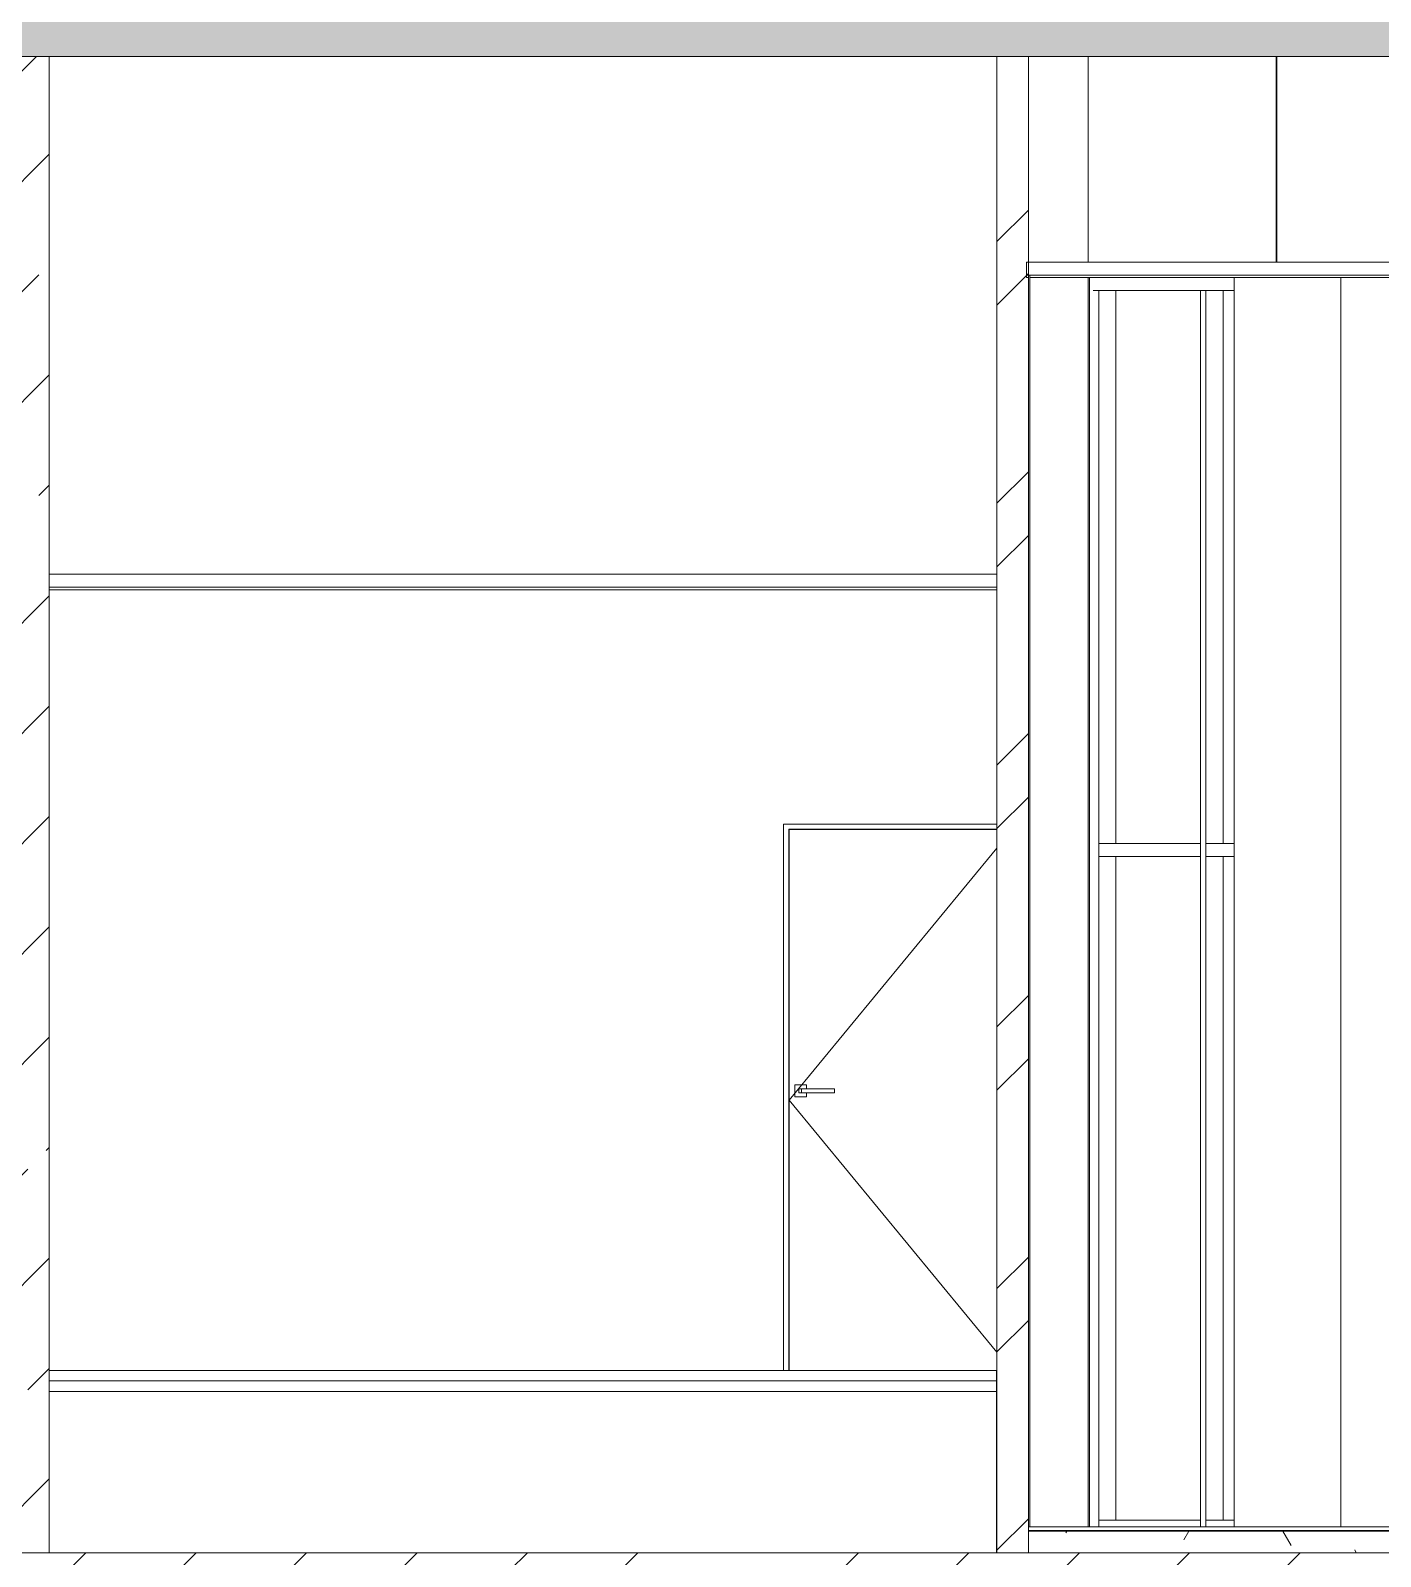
# Model space of a CAD drawing. Header units: millimetres. Extents: x 51154 to 151340, y -24069 to 30962.
# Drawn here: x 129009 to 134198, y 6486 to 12350 of the extents above; entities that cross this region are included whole.
import ezdxf

# ---------------------------------------------------------------- set-up
doc = ezdxf.new("R2010")
doc.units = ezdxf.units.MM
for name, color, linetype, lineweight in [('Двери', 7, 'Continuous', 9), ('Импосты витража', 7, 'Continuous', 9), ('Каркас несущий', 7, 'Continuous', 9), ('Каркас_Импост', 7, 'Continuous', 9), ('Общие ребра', 7, 'Continuous', 9), ('Основа _2_-1', 7, 'Continuous', 9), ('Отделка 1 _4_-1', 7, 'Continuous', 9), ('Панель', 7, 'Continuous', 9), ('Перекрытия', 7, 'Continuous', 9), ('Потолки', 7, 'Continuous', 9), ('Стены', 7, 'Continuous', 9), ('Структура _1_', 7, 'Continuous', 18), ('Штриховка разреза-2', 7, 'Continuous', 9), ('Элементы узлов', 7, 'Continuous', 9)]:
    doc.layers.add(name, color=color, linetype=linetype, lineweight=lineweight)
pattern_1 = [(45, (99498.54, 6475), (-424.264, 424.264), [600, -100, 20, -100]), (45, (99498.54, 6899), (-424.264, 424.264), [])]

# ---------------------------------------------------------------- blocks, each defined once
blk = doc.blocks.new('Прямоугольный импост - Прямоугольный черный-V97-Разрез 1-1')
at = {"layer": 'Импосты витража'}
for p, q in [((133094.4, 11350), (133115.1, 11350)), ((133115.1, 11350), (133251.6, 11350)), ((133115.1, 9200), (133115.1, 11350))]:
    blk.add_line(p, q, dxfattribs=at)
blk = doc.blocks.new('Прямоугольный импост - Прямоугольный черный-V100-Разрез 1-1')
at = {"layer": 'Импосты витража'}
for p, q in [((133115.1, 6600), (133115.1, 6625)), ((133506.6, 6625), (133115.1, 6625)), ((133506.6, 6625), (133506.6, 6600))]:
    blk.add_line(p, q, dxfattribs=at)
blk = doc.blocks.new('Прямоугольный импост - Прямоугольный черный-V101-Разрез 1-1')
at = {"layer": 'Импосты витража'}
blk.add_line((133115.1, 6600), (133115.1, 9200), dxfattribs=at)
blk = doc.blocks.new('Прямоугольный импост - Прямоугольный черный-8339300-Разрез 1-1')
at = {"layer": 'Импосты витража'}
for p, q in [((133115.1, 2975), (133115.1, 3025)), ((133506.6, 3025), (133115.1, 3025)), ((133506.6, 3025), (133506.6, 2975)), ((133115.1, 2975), (133506.6, 2975))]:
    blk.add_line(p, q, dxfattribs=at)
blk = doc.blocks.new('Прямоугольный импост - Прямоугольный черный-8339301-Разрез 1-1')
at = {"layer": 'Импосты витража'}
for p, q in [((133517, 11400), (133094.4, 11400)), ((133094.4, 11350), (133517, 11350))]:
    blk.add_line(p, q, dxfattribs=at)
blk = doc.blocks.new('Прямоугольный импост - Прямоугольный черный-V103-Разрез 1-1')
at = {"layer": 'Импосты витража'}
for p in [(133527.4, 6600), (133635.1, 6625)]:
    blk.add_line(p, (133527.4, 6625), dxfattribs=at)
blk = doc.blocks.new('Прямоугольный импост - Прямоугольный черный-V104-Разрез 1-1')
at = {"layer": 'Импосты витража'}
for p, q in [((133527.4, 9175), (133527.4, 9225)), ((133635.1, 9225), (133527.4, 9225)), ((133527.4, 9175), (133635.1, 9175))]:
    blk.add_line(p, q, dxfattribs=at)
blk = doc.blocks.new('Прямоугольный импост - Прямоугольный черный-V106-Разрез 1-1')
at = {"layer": 'Импосты витража'}
for p, q in [((133506.6, 9200), (133506.6, 6600)), ((133527.4, 6600), (133527.4, 9200))]:
    blk.add_line(p, q, dxfattribs=at)
blk = doc.blocks.new('Прямоугольный импост - Прямоугольный черный-V107-Разрез 1-1')
at = {"layer": 'Импосты витража'}
for p, q in [((133506.6, 11350), (133527.4, 11350)), ((133506.6, 11350), (133506.6, 9200)), ((133527.4, 11350), (133635.1, 11350)), ((133527.4, 9200), (133527.4, 11350))]:
    blk.add_line(p, q, dxfattribs=at)
blk = doc.blocks.new('Прямоугольный импост - Прямоугольный черный-8339305-Разрез 1-1')
at = {"layer": 'Импосты витража'}
for p, q in [((133947.9, 11400), (133517, 11400)), ((134084.4, 11400), (133947.9, 11400)), ((133517, 11350), (133635.1, 11350))]:
    blk.add_line(p, q, dxfattribs=at)
blk = doc.blocks.new('Дверь - Однопольная - ДВ2_21х9-6240640-Разрез 1-1')
at = {"layer": 'Двери'}
for p, q in [((131992.4, 8297.5), (131947.4, 8297.5)), ((131947.4, 8297.5), (131947.4, 8252.5)), ((131962.4, 8282.5), (131962.4, 8267.5)), ((131962.4, 8282.5), (131972.4, 8282.5)), ((131962.4, 8267.5), (131962.4, 8282.5)), ((131972.4, 8267.5), (131972.4, 8282.5)), ((131972.4, 8282.5), (132099, 8282.5)), ((131972.4, 8267.5), (131972.4, 8282.5)), ((132092.5, 8282.5), (131977.4, 8282.5)), ((131992.4, 8282.5), (131992.4, 8297.5)), ((132099, 8267.5), (132099, 8282.5)), ((132099, 8267.5), (132099, 8282.5)), ((131947.4, 8252.5), (131992.4, 8252.5)), ((131972.4, 8267.5), (131962.4, 8267.5)), ((132099, 8267.5), (131972.4, 8267.5)), ((131977.4, 8267.5), (132092.5, 8267.5)), ((131992.4, 8252.5), (131992.4, 8267.5))]:
    blk.add_line(p, q, dxfattribs=at)
at = {"layer": 'Каркас_Импост'}
for p, q in [((131903.9, 9300), (131903.9, 7200)), ((132724.1, 9300), (131903.9, 9300)), ((131923.9, 7200), (131923.9, 9280)), ((131923.9, 9280), (132724.1, 9280)), ((132724.1, 9280), (131923.9, 9280)), ((131923.9, 9280), (131923.9, 7200)), ((131923.9, 7200), (131903.9, 7200)), ((131933.9, 7200), (131923.9, 7200))]:
    blk.add_line(p, q, dxfattribs=at)
at = {"layer": 'Панель'}
for p, q in [((132724.1, 9279), (131924.9, 9279)), ((131924.9, 9279), (131924.9, 7200)), ((131924.9, 7200), (132724.1, 7200))]:
    blk.add_line(p, q, dxfattribs=at)
at = {"layer": 'Элементы узлов'}
for p, q in [((131924.9, 8239.5), (132724.1, 9207.8)), ((132724.1, 7271.2), (131924.9, 8239.5))]:
    blk.add_line(p, q, dxfattribs=at)

msp = doc.modelspace()

# ---------------------------------------------------------------- hatches: boundary and pattern name
at = {"layer": 'Штриховка разреза-2'}
h = msp.add_hatch(dxfattribs=at)
h.set_pattern_fill('FP_2', color=256, style=0, pattern_type=2)
h.set_pattern_definition(pattern_1)
h.paths.add_polyline_path([(141810.5, 12250), (141811.8, 12250), (141811.8, 12500), (128781.3, 12500), (128781.6, 12250), (141491.3, 12250)], flags=0)
h.paths.add_polyline_path([(57031.3, 12250), (74181.6, 12250), (74181.6, 12500), (57031.3, 12500)], flags=0)
h.paths.add_polyline_path([(110431.3, 12250), (110431.3, 12500), (104181.3, 12500), (104181.6, 12250), (110322.4, 12250)], flags=0)
h = msp.add_hatch(dxfattribs=at)
h.set_pattern_fill('FP_2', color=256, style=0, pattern_type=2)
h.set_pattern_definition(pattern_1)
h.paths.add_polyline_path([(128781.6, 6500), (129081.6, 6500), (129081.6, 12250), (128781.6, 12250), (128781.6, 6591.4)], flags=0)
h = msp.add_hatch(dxfattribs=at)
h.set_pattern_fill('FP_3', color=256, style=0, pattern_type=2)
h.set_pattern_definition([(45, (99498.54, 6475), (-502.894, 502.894), []), (45, (99498.54, 7237), (-502.894, 502.894), [])])
h.paths.add_polyline_path([(132845, 6500), (132844.6, 12250), (132724.1, 12250), (132724.1, 6500), (132844.6, 6500)], flags=0)
h = msp.add_hatch(dxfattribs=at)
h.set_pattern_fill('FP_4', color=256, style=0, pattern_type=2)
h.set_pattern_definition([(0, (99498.54, 6475), (812.8, 203.2), [67.056, -542.544, 67.056, -542.544, -3251.2]), (0, (99498.54, 6475), (812.8, 203.2), [-1219.2, 67.056, -1152.144, 67.056, -542.544, -1422.4]), (0, (99498.54, 6475), (812.8, 203.2), [-3048, 67.056, -339.344, 67.056, -948.944]), (120, (99803.34, 6576.6), (-582.3764, 602.3054), [67.056, -542.544, 67.056, -3793.744]), (120, (99803.34, 6576.6), (-582.3764, 602.3054), [-676.656, -542.544, 67.056, -1152.144, -2032]), (120, (99803.34, 6576.6), (-582.3764, 602.3054), [-2438.4, 67.056, -542.544, 67.056, -1355.344]), (120, (99803.34, 6576.6), (-582.3764, 602.3054), [-3115.056, -339.344, 67.056, -948.944]), (240, (99904.94, 6983), (-230.4236, -805.5054), [67.056, -542.544, 67.056, -542.544, -3251.2]), (240, (99904.94, 6983), (-230.4236, -805.5054), [-1219.2, 67.056, -1152.144, 67.056, -542.544, -1422.4]), (240, (99904.94, 6983), (-230.4236, -805.5054), [-3048, 67.056, -339.344, 67.056, -948.944])])
h.paths.add_polyline_path([(141242.7, 6500), (141654.6, 6500), (141654.6, 6583), (132845, 6583), (132845, 6500), (139715.8, 6500)], flags=0)
h = msp.add_hatch(dxfattribs=at)
h.set_pattern_fill('FP_2', color=256, style=0, pattern_type=2)
h.set_pattern_definition(pattern_1)
h.paths.add_polyline_path([(141820.5, 6250), (141820.5, 6500), (128781.6, 6500), (128781.6, 6250), (141242.7, 6250)], flags=0)

# ---------------------------------------------------------------- linework, layer by layer
at = {"layer": 'Каркас несущий'}
for p, q in [((128622.4, 12250), (133797.6, 12250)), ((133797.6, 12250), (133797.6, 11460)), ((133799.4, 12250), (133799.4, 11460)), ((133799.4, 12250), (141491.3, 12250)), ((133073.8, 11400), (134068.5, 11400)), ((133074.3, 11400), (133797.6, 11400)), ((133799.4, 11400), (135331.6, 11400))]:
    msp.add_line(p, q, dxfattribs=at)
at = {"layer": 'Каркас несущий', "flags": 128}
msp.add_lwpolyline([(133561.5, 12250), (133511.6, 12250), (133303, 12250), (133083, 12250), (132852, 12250), (132610.1, 12250), (132357.3, 12250), (132094, 12250), (131820.2, 12250), (131536.2, 12250), (131242.1, 12250), (130938.3, 12250), (130624.8, 12250), (130301.9, 12250), (129969.9, 12250), (129628.9, 12250), (129279.3, 12250), (128921.1, 12250), (128622.2, 12250)], dxfattribs=at)
at = {"layer": 'Общие ребра'}
for p, q in [((132850.1, 11410), (132845, 11410)), ((132845, 11410), (132850.1, 11410)), ((129083.6, 10210), (129081.6, 10210)), ((132724.1, 10210), (132719.1, 10210)), ((129081.6, 7200), (129081.6, 10200)), ((132722.1, 7119.5), (129081.6, 7119.5)), ((141654.6, 6585), (132845, 6585))]:
    msp.add_line(p, q, dxfattribs=at)
at = {"layer": 'Основа _2_-1'}
for p, q in [((132845, 12250), (132724.1, 12250)), ((132724.1, 12250), (132724.1, 6500)), ((132845, 6500), (132845, 12250)), ((132724.1, 6500), (132845, 6500))]:
    msp.add_line(p, q, dxfattribs=at)
at = {"layer": 'Отделка 1 _4_-1'}
for p, q in [((132838.1, 11410), (132838.1, 11400)), ((132838.1, 11400), (132845, 11400)), ((132850.1, 11400), (141815.2, 11400)), ((129083.6, 10200), (132719.1, 10200)), ((132722.1, 7200), (129081.6, 7200)), ((129081.6, 7200), (129081.6, 7160)), ((132722.1, 7160), (132722.1, 7200)), ((141654.6, 6600), (132845, 6600)), ((132845, 6600), (132845, 6585)), ((132845, 6585), (132845, 6583))]:
    msp.add_line(p, q, dxfattribs=at)
at = {"layer": 'Перекрытия'}
for p, q in [((128621.6, 12250), (129680.5, 12250)), ((128621.6, 12250), (129480.5, 12250)), ((128622.6, 12250), (133556.4, 12250)), ((129081.6, 6600), (129081.6, 6500)), ((129081.6, 6600), (129081.6, 6500)), ((132932, 6600), (132912.9, 6600)), ((132986.7, 6600), (132968.9, 6600)), ((133027, 6600), (133010.7, 6600)), ((133054.7, 6600), (133043.2, 6600)), ((133070.3, 6600), (133065.6, 6600)), ((133807.9, 6600), (133073.6, 6600)), ((133637, 6600), (133807.9, 6600)), ((129081.6, 6500), (128781.6, 6500)), ((129181.6, 6500), (128781.6, 6500)), ((132869.7, 6500), (128781.9, 6500)), ((131510.8, 6500), (129081.6, 6500)), ((130346.6, 6500), (130233, 6500)), ((132966.5, 6500), (131510.8, 6500)), ((132266.4, 6500), (132119.6, 6500)), ((132844.4, 6500), (132722.1, 6500)), ((132943.6, 6500), (132844.6, 6500)), ((132845, 6500), (133074, 6500)), ((132908.1, 6500), (132846.8, 6500)), ((132866.5, 6500), (133266.1, 6500)), ((133027.9, 6500), (132908.1, 6500)), ((133074.3, 6500), (133027.9, 6500)), ((133325.6, 6500), (133454.5, 6500)), ((133524.9, 6500), (133635.1, 6500)), ((133807.9, 6500), (133637, 6500)), ((133707.3, 6500), (133807.9, 6500)), ((134160, 6500), (133929.3, 6500))]:
    msp.add_line(p, q, dxfattribs=at)
at = {"layer": 'Потолки'}
for p, q in [((129081.6, 11400), (129081.6, 11460)), ((129081.6, 11400), (129081.6, 11460)), ((133888.9, 11400), (133625.4, 11400))]:
    msp.add_line(p, q, dxfattribs=at)
at = {"layer": 'Стены'}
for p, q in [((132942.3, 12250), (129081.6, 12250)), ((129081.6, 12250), (129081.6, 10200)), ((133074.3, 12250), (131510.8, 12250)), ((132845, 12250), (133073.6, 12250)), ((133074.3, 11460), (133074.3, 12250)), ((133078.6, 11400), (132850.1, 11400)), ((132850.5, 11400), (133073.6, 11400)), ((133426.2, 11400), (133073.6, 11400)), ((133074.3, 6600), (133074.3, 11400.3)), ((133074.7, 11400), (133079.3, 11400)), ((133079.3, 6600), (133079.3, 11400)), ((133555.5, 11400), (135331.6, 11400)), ((134045.6, 11400), (133635.1, 11400)), ((133635.1, 11400), (133635.1, 6600)), ((134057.1, 11400), (134046.2, 11400)), ((134046.2, 11400), (134046.2, 6600)), ((134330, 11400), (134057.1, 11400)), ((133572.6, 11350), (133181.1, 11350)), ((133181.1, 11350), (133181.1, 9225)), ((133577.2, 11350), (133572.6, 11350)), ((133635.1, 11350), (133593.3, 11350)), ((133593.3, 11350), (133593.3, 9225)), ((129081.6, 10200), (129081.6, 7200)), ((132724.1, 10200), (129083.6, 10200)), ((129081.6, 9352.9), (129081.6, 8899.3)), ((131903.9, 9300), (132724.1, 9300)), ((131903.9, 7210), (131903.9, 9300)), ((131903.9, 7210), (131903.9, 9300)), ((131903.9, 9300), (132724.1, 9300)), ((133181.1, 9225), (133506.6, 9225)), ((133593.3, 9225), (133635.1, 9225)), ((133506.6, 9175), (133181.1, 9175)), ((133181.1, 9175), (133181.1, 6625)), ((133635.1, 9175), (133593.3, 9175)), ((133593.3, 9175), (133593.3, 6625)), ((129081.6, 8900), (129081.6, 7900)), ((129081.6, 8900), (129081.6, 7900)), ((129081.6, 8700), (129081.6, 6600)), ((129081.6, 7200), (129081.6, 6500)), ((129083.6, 7200), (131903.9, 7200)), ((131903.9, 7200), (131903.9, 7210)), ((131903.9, 7200), (131903.9, 7210)), ((132724.1, 7200), (131903.9, 7200)), ((132845, 6600), (133073.6, 6600)), ((133078.6, 6600), (132850.1, 6600)), ((133073.6, 6600), (133802.6, 6600)), ((133941.1, 6600), (133074.4, 6600)), ((133074.7, 6600), (133079.3, 6600)), ((133181.1, 6625), (133506.6, 6625)), ((133593.3, 6625), (133635.1, 6625)), ((133635.1, 6600), (134045.6, 6600)), ((133802.6, 6600), (133941.1, 6600)), ((134046.2, 6600), (134330, 6600)), ((129081.6, 6500), (132942.3, 6500)), ((131510.8, 6500), (133074.3, 6500)), ((133073.6, 6500), (132845, 6500))]:
    msp.add_line(p, q, dxfattribs=at)
at = {"layer": 'Стены', "flags": 128}
for points in [[(131423.5, 12250), (131603.3, 12250), (131772.1, 12250), (131929.9, 12250)], [(131929.9, 12250), (131946.1, 12250), (131962.1, 12250)], [(131962.1, 12250), (132103, 12250), (132233.2, 12250), (132352.7, 12250), (132461.4, 12250), (132559.5, 12250), (132646.7, 12250), (132723.1, 12250), (132788.6, 12250), (132843.3, 12250)], [(132844, 12250), (132789.5, 12250), (132724.1, 12250)], [(132953, 12250), (132942.1, 12250), (132920.3, 12250), (132887.6, 12250), (132844.7, 12250)], [(132844.8, 12250), (132887.1, 12250), (132919.9, 12250), (132941.9, 12250), (132952.9, 12250)], [(131929.9, 6500), (131804.2, 6500), (131671.4, 6500), (131531.5, 6500), (131384.5, 6500)], [(131962.1, 6500), (131946.1, 6500), (131929.9, 6500)], [(132461.4, 6500), (132352.7, 6500), (132233.2, 6500), (132103, 6500), (131962.1, 6500)], [(132843.3, 6500), (132788.6, 6500), (132723.1, 6500), (132646.7, 6500), (132559.5, 6500), (132463, 6500)], [(132724.1, 6500), (132789.5, 6500), (132844, 6500)], [(132844.7, 6500), (132887.6, 6500), (132920.3, 6500), (132942.1, 6500), (132953, 6500)], [(132952.9, 6500), (132941.9, 6500), (132919.9, 6500), (132887.1, 6500), (132844.8, 6500)]]:
    msp.add_lwpolyline(points, dxfattribs=at)
at = {"layer": 'Структура _1_'}
for p, q in [((129081.6, 10200), (129081.6, 12250)), ((129081.6, 12250), (141491.3, 12250)), ((141815.2, 11460), (132838.1, 11460)), ((132838.1, 11460), (132838.1, 11410)), ((132845, 11410), (132838.1, 11410)), ((132845, 11400), (132845, 11410)), ((132845, 11400), (132845, 6600)), ((141815.2, 11410), (132850.1, 11410)), ((132850.1, 11400), (132850.1, 11410)), ((132850.1, 6600), (132850.1, 11400)), ((132724.1, 10260), (129081.6, 10260)), ((129081.6, 10260), (129081.6, 10210)), ((129081.6, 10210), (129081.6, 10200)), ((132719.1, 10210), (129083.6, 10210)), ((132724.1, 10210), (132724.1, 10260)), ((132724.1, 10200), (132724.1, 10210)), ((129081.6, 6500), (129081.6, 7200)), ((129081.6, 7160), (129081.6, 7119.5)), ((132722.1, 7160), (129081.6, 7160)), ((132722.1, 7119.5), (132722.1, 7160)), ((129081.6, 7119.5), (129081.6, 6500)), ((132722.1, 6500), (132722.1, 7119.5)), ((132845, 6600), (132850.1, 6600)), ((132845, 6583), (132845, 6500)), ((141654.6, 6583), (132845, 6583)), ((141820.5, 6500), (129081.6, 6500)), ((129081.6, 6500), (132722.1, 6500)), ((132845, 6500), (141654.6, 6500))]:
    msp.add_line(p, q, dxfattribs=at)

# ---------------------------------------------------------------- block references
at = {"layer": 'Двери'}
msp.add_blockref('Дверь - Однопольная - ДВ2_21х9-6240640-Разрез 1-1', (0, 0), dxfattribs=at)
at = {"layer": 'Импосты витража'}
for name, p in [('Прямоугольный импост - Прямоугольный черный-8339301-Разрез 1-1', (0, 0)), ('Прямоугольный импост - Прямоугольный черный-8339305-Разрез 1-1', (0, 0)), ('Прямоугольный импост - Прямоугольный черный-V97-Разрез 1-1', (0, 0)), ('Прямоугольный импост - Прямоугольный черный-V107-Разрез 1-1', (0, 0)), ('Прямоугольный импост - Прямоугольный черный-8339300-Разрез 1-1', (0, 6200)), ('Прямоугольный импост - Прямоугольный черный-V104-Разрез 1-1', (0, 0)), ('Прямоугольный импост - Прямоугольный черный-V101-Разрез 1-1', (0, 0)), ('Прямоугольный импост - Прямоугольный черный-V106-Разрез 1-1', (0, 0)), ('Прямоугольный импост - Прямоугольный черный-V100-Разрез 1-1', (0, 0)), ('Прямоугольный импост - Прямоугольный черный-V103-Разрез 1-1', (0, 0))]:
    msp.add_blockref(name, p, dxfattribs=at)

doc.saveas('drawing.dxf')
